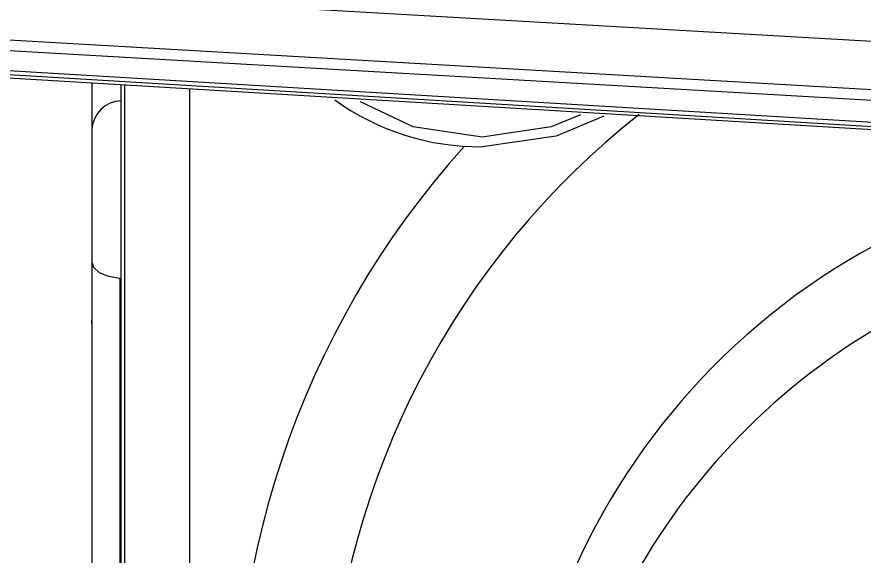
# Model space of a CAD drawing. Extents: x 75 to 2075, y 25 to 1460.
# Drawn here: x 641.56 to 657.85, y 875.74 to 886.1 of the extents above; entities that cross this region are included whole.
import ezdxf

# ---------------------------------------------------------------- set-up
doc = ezdxf.new("R2010")
doc.units = 0
doc.header["$LTSCALE"] = 5
doc.linetypes.add('SLD-KATı', pattern=[0])
doc.layers.get('0').update_dxf_attribs({"linetype": 'CONTINUOUS'})

msp = doc.modelspace()

# ---------------------------------------------------------------- linework, layer by layer
at = {"color": 7, "linetype": 'SLD-KATı'}
for p, q in [((642.593, 886.52), (676.796, 884.552)), ((675.197, 883.71), (640.993, 885.678)), ((640.529, 885.507), (674.733, 883.535)), ((670.316, 883.335), (636.415, 885.36)), ((638.06, 885.127), (671.962, 883.102)), ((672.589, 883.109), (638.78, 885.147)), ((643.002, 884.832), (643.002, 883.948)), ((643.562, 884.799), (643.562, 858.773)), ((643.627, 884.795), (643.627, 856.898)), ((643.002, 884.085), (643.002, 883.948)), ((643.002, 883.948), (643.002, 881.387)), ((643.002, 881.387), (643.002, 874.891)), ((643.002, 881.387), (643.002, 880.584)), ((643.543, 881.077), (643.543, 874.582)), ((643.002, 880.584), (643.002, 880.266)), ((643.002, 880.201), (643.002, 880.266))]:
    msp.add_line(p, q, dxfattribs=at)
at = {"color": 8, "linetype": 'SLD-KATı'}
msp.add_line((644.877, 884.72), (644.877, 857.804), dxfattribs=at)
at = {"color": 8, "linetype": 'SLD-KATı', "flags": 128}
for points in [[(650.504, 883.788), (649.179, 883.99), (648.163, 884.47)], [(652.397, 884.216), (651.829, 883.99), (650.504, 883.788)], [(643.002, 881.387), (643.032, 881.292), (643.143, 881.189), (643.321, 881.114), (643.543, 881.077)]]:
    msp.add_lwpolyline(points, dxfattribs=at)
at = {"color": 7, "linetype": 'SLD-KATı', "flags": 128}
msp.add_lwpolyline([(652.846, 884.194), (651.925, 883.81), (650.504, 883.605)], dxfattribs=at)
at = {"color": 8, "linetype": 'SLD-KATı'}
for centre, radius, start, end in [((643.581, 883.906), 0.58, 91.9168, 175.8661), ((663.253, 871.891), 15.711, 128.2761, 225.2648), ((662.858, 872.184), 17.084, 137.993, 232.4202), ((664.374, 870.055), 13.259, 117.0388, 199.2335), ((664.667, 869.045), 12.88, 117.345, 181.9012)]:
    msp.add_arc(centre, radius, start, end, dxfattribs=at)
at = {"color": 7, "linetype": 'SLD-KATı'}
msp.add_arc((650.45, 888.337), 4.732, 234.0474, 270.654, dxfattribs=at)
msp.add_open_spline([(643.002, 882.319), (643.002, 882.245), (643.002, 882.138), (643.002, 881.936), (643.002, 881.778), (643.002, 881.613), (643.002, 881.38), (643.002, 881.219), (643.002, 881.109)], degree=3, knots=[0, 0, 0, 0, 0.276106, 0.398444, 0.516661, 0.632852, 0.748674, 1, 1, 1, 1], dxfattribs=at)

doc.saveas('drawing.dxf')
